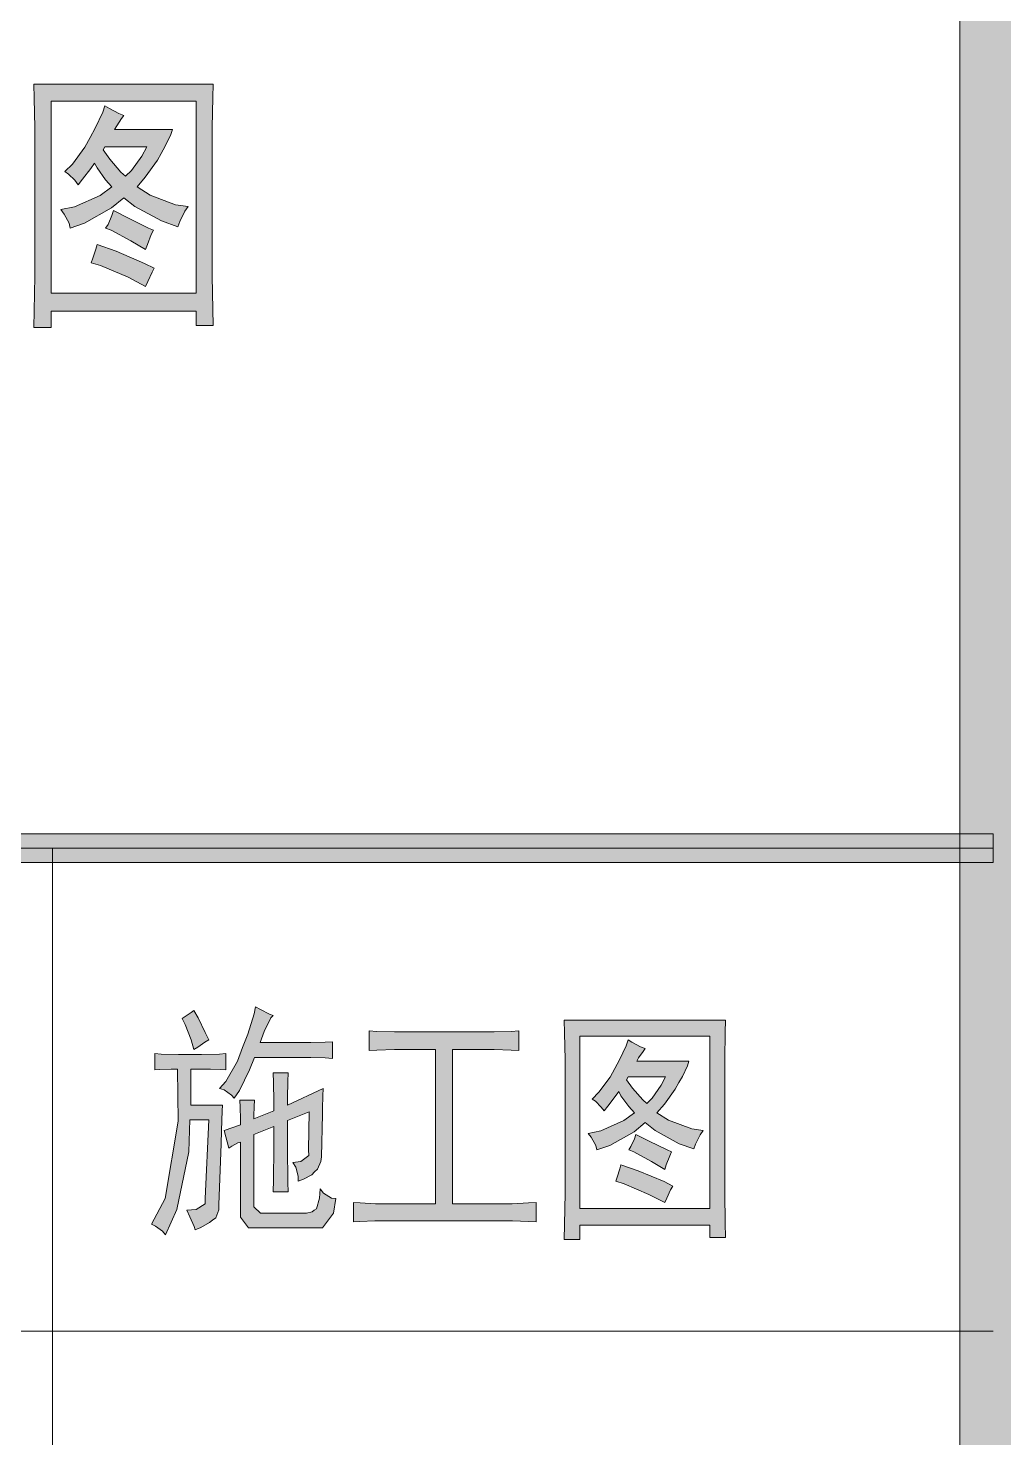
# Model space of a CAD drawing. Header units: millimetres. Extents: x 0 to 586, y 0 to 414.
# Drawn here: x 565.9 to 575.88, y 14.42 to 28.84 of the extents above; entities that cross this region are included whole.
import ezdxf

# ---------------------------------------------------------------- set-up
doc = ezdxf.new("R2010")
doc.units = ezdxf.units.MM

msp = doc.modelspace()

# ---------------------------------------------------------------- hatches: boundary and pattern name
h = msp.add_hatch(color=0)
h.dxf.hatch_style = 2
h.paths.add_polyline_path([(576.117861, 9.514417), (575.429944, 10.205861), (575.429944, 403.877639), (576.117861, 404.569083)])
h = msp.add_hatch(color=0)
h.paths.add_polyline_path([(567.795833, 28.271611), (567.792306, 28.134028), (567.78525, 27.827111), (567.78525, 27.661306), (567.78525, 26.475972), (567.78525, 26.306639), (567.792306, 25.967972), (567.795833, 25.802167), (567.619444, 25.802167), (567.619444, 25.946806), (566.137778, 25.946806), (566.137778, 25.781), (565.961389, 25.781), (565.964917, 25.950333), (565.971972, 26.306639), (565.971972, 26.490083), (565.971972, 27.661306), (565.971972, 27.823583), (565.964917, 28.126972), (565.961389, 28.271611)])
h.paths.add_polyline_path([(567.619444, 26.133778), (567.619444, 28.095222), (566.137778, 28.095222), (566.137778, 26.133778)])
h = msp.add_hatch(color=0)
h.paths.add_polyline_path([(566.882139, 27.950583), (566.857444, 27.918833), (566.808056, 27.84475), (566.786889, 27.805944), (567.379556, 27.805944), (567.361917, 27.756556), (567.305472, 27.636611), (567.263139, 27.562528), (567.224333, 27.491972), (567.100861, 27.319111), (567.016194, 27.220333), (567.15025, 27.135667), (567.411306, 27.036889), (567.538306, 27.01925), (567.506556, 26.969861), (567.453639, 26.864028), (567.432472, 26.811111), (567.266667, 26.871083), (566.995028, 27.01925), (566.882139, 27.107444), (566.755139, 27.005139), (566.479972, 26.849917), (566.331806, 26.797), (566.321222, 26.849917), (566.271833, 26.941639), (566.236556, 26.9875), (566.377667, 27.015722), (566.638722, 27.132139), (566.758667, 27.220333), (566.695167, 27.290889), (566.606972, 27.414361), (566.582278, 27.46375), (566.543472, 27.407306), (566.458806, 27.297944), (566.412944, 27.2415), (566.381194, 27.287361), (566.314167, 27.350861), (566.278889, 27.375556), (566.3565, 27.453167), (566.4835, 27.626028), (566.536417, 27.724806), (566.589333, 27.820056), (566.666944, 27.982333), (566.688111, 28.049361), (566.733972, 28.021139), (566.829222, 27.97175)])
h.paths.add_polyline_path([(566.670472, 27.597806), (566.7375, 27.502556), (566.850389, 27.3685), (566.899778, 27.329694), (566.95975, 27.386139), (567.065583, 27.534306), (567.114972, 27.629556), (566.688111, 27.629556)])
h = msp.add_hatch(color=0)
h.dxf.hatch_style = 2
h.paths.add_polyline_path([(566.776306, 26.976917), (566.928, 26.899306), (567.132611, 26.797), (567.185528, 26.775833), (567.160833, 26.7335), (567.122028, 26.631194), (567.104389, 26.578278), (566.952694, 26.666472), (566.751611, 26.775833), (566.695167, 26.797), (566.719861, 26.835806), (566.758667, 26.927528)])
h = msp.add_hatch(color=0)
h.dxf.hatch_style = 2
h.paths.add_polyline_path([(566.606972, 26.631194), (566.804528, 26.560639), (567.093806, 26.437167), (567.192583, 26.387778), (567.171417, 26.345444), (567.125556, 26.250194), (567.104389, 26.200806), (566.924472, 26.296056), (566.64225, 26.416), (566.547, 26.444222), (566.564639, 26.490083), (566.596389, 26.581806)])
h = msp.add_hatch(color=0)
h.dxf.hatch_style = 2
h.paths.add_polyline_path([(541.390417, 20.305889), (541.390417, 20.602222), (575.772139, 20.602222), (575.772139, 20.305889)])
h = msp.add_hatch(color=0)
h.dxf.hatch_style = 2
h.paths.add_polyline_path([(567.598278, 18.792472), (567.640611, 18.718389), (567.714694, 18.566694), (567.749972, 18.492611), (567.711167, 18.467917), (567.637083, 18.418528), (567.598278, 18.393833), (567.570056, 18.492611), (567.510083, 18.651361), (567.478333, 18.711333), (567.510083, 18.7325), (567.570056, 18.771306)])
h = msp.add_hatch(color=0)
h.dxf.hatch_style = 2
h.paths.add_polyline_path([(568.409667, 18.743083), (568.384972, 18.718389), (568.317944, 18.577278), (568.275611, 18.464389), (568.720111, 18.464389), (568.794194, 18.464389), (568.938833, 18.467917), (569.016444, 18.471444), (569.016444, 18.302111), (568.938833, 18.309167), (568.794194, 18.312694), (568.720111, 18.312694), (568.219167, 18.312694), (568.16625, 18.185694), (568.063944, 17.974028), (568.011028, 17.896417), (567.982806, 17.928167), (567.908722, 17.981083), (567.859333, 17.995194), (567.922833, 18.06575), (568.042778, 18.273889), (568.095694, 18.415), (568.148611, 18.552583), (568.215639, 18.760722), (568.226222, 18.831278), (568.279139, 18.803056), (568.370861, 18.757194)])
h = msp.add_hatch(color=0)
h.paths.add_polyline_path([(573.034583, 18.693694), (573.031056, 18.566694), (573.027528, 18.295056), (573.027528, 18.143361), (573.027528, 17.077972), (573.027528, 16.92275), (573.031056, 16.619361), (573.034583, 16.471194), (572.875833, 16.471194), (572.875833, 16.598194), (571.545861, 16.598194), (571.545861, 16.450028), (571.383583, 16.450028), (571.387111, 16.60525), (571.394167, 16.92275), (571.394167, 17.088556), (571.394167, 18.143361), (571.394167, 18.288), (571.387111, 18.563167), (571.383583, 18.693694)])
h.paths.add_polyline_path([(572.875833, 16.767528), (572.875833, 18.531417), (571.545861, 18.531417), (571.545861, 16.767528)])
h = msp.add_hatch(color=0)
h.dxf.hatch_style = 2
h.paths.add_polyline_path([(570.572194, 18.57375), (570.667444, 18.57375), (570.843833, 18.577278), (570.921444, 18.584333), (570.921444, 18.38325), (570.843833, 18.386778), (570.667444, 18.393833), (570.572194, 18.393833), (570.244111, 18.393833), (570.244111, 16.816917), (570.762694, 16.816917), (570.854417, 16.816917), (571.020222, 16.823972), (571.097833, 16.8275), (571.097833, 16.629944), (571.020222, 16.633472), (570.857944, 16.640528), (570.76975, 16.640528), (569.535028, 16.640528), (569.446833, 16.640528), (569.295139, 16.633472), (569.231639, 16.629944), (569.231639, 16.8275), (569.298667, 16.823972), (569.453889, 16.816917), (569.542083, 16.816917), (570.067722, 16.816917), (570.067722, 18.393833), (569.750222, 18.393833), (569.647917, 18.393833), (569.468, 18.386778), (569.390389, 18.38325), (569.390389, 18.584333), (569.468, 18.577278), (569.647917, 18.57375), (569.750222, 18.57375)])
h = msp.add_hatch(color=0)
h.paths.add_polyline_path([(572.212611, 18.404417), (572.191444, 18.372667), (572.145583, 18.309167), (572.127944, 18.273889), (572.660639, 18.273889), (572.646528, 18.228028), (572.593611, 18.118667), (572.558333, 18.055167), (572.519528, 17.988139), (572.410167, 17.836444), (572.332556, 17.744722), (572.4525, 17.670639), (572.688861, 17.582444), (572.805278, 17.564806), (572.777056, 17.522472), (572.727667, 17.427222), (572.710028, 17.377833), (572.561861, 17.43075), (572.314917, 17.564806), (572.212611, 17.645944), (572.099722, 17.550694), (571.852778, 17.413111), (571.718722, 17.36725), (571.708139, 17.413111), (571.662278, 17.497778), (571.630528, 17.536583), (571.761056, 17.561278), (571.993889, 17.667111), (572.10325, 17.744722), (572.046806, 17.81175), (571.965667, 17.921111), (571.9445, 17.963444), (571.905694, 17.914056), (571.831611, 17.815278), (571.792806, 17.765889), (571.764583, 17.804694), (571.704611, 17.864667), (571.672861, 17.885833), (571.739889, 17.956389), (571.856306, 18.111611), (571.902167, 18.199806), (571.951556, 18.288), (572.018583, 18.432639), (572.03975, 18.492611), (572.078556, 18.467917), (572.16675, 18.422056)])
h.paths.add_polyline_path([(572.022111, 18.083389), (572.082083, 17.998722), (572.187917, 17.878778), (572.23025, 17.8435), (572.283167, 17.896417), (572.378417, 18.030472), (572.42075, 18.115139), (572.03975, 18.115139)])
h = msp.add_hatch(color=0)
h.dxf.hatch_style = 2
h.paths.add_polyline_path([(567.922833, 18.185694), (567.873444, 18.189222), (567.767611, 18.19275), (567.714694, 18.19275), (567.566528, 18.19275), (567.566528, 17.825861), (567.891083, 17.825861), (567.887556, 17.765889), (567.8805, 17.564806), (567.876972, 17.427222), (567.852278, 16.809861), (567.852278, 16.753417), (567.820528, 16.672278), (567.788778, 16.647583), (567.757028, 16.622889), (567.668833, 16.5735), (567.612389, 16.548806), (567.601806, 16.584083), (567.555944, 16.682861), (567.524194, 16.749889), (567.619444, 16.756944), (567.714694, 16.816917), (567.714694, 16.869833), (567.749972, 17.674167), (567.555944, 17.674167), (567.545361, 17.346083), (567.421889, 16.756944), (567.309, 16.499417), (567.27725, 16.534694), (567.206694, 16.587611), (567.164361, 16.608778), (567.305472, 16.869833), (567.436, 17.660056), (567.428944, 18.19275), (567.365444, 18.19275), (567.249028, 18.189222), (567.199639, 18.185694), (567.199639, 18.355028), (567.263139, 18.347972), (567.439528, 18.344444), (567.555944, 18.344444), (567.675889, 18.344444), (567.859333, 18.347972), (567.922833, 18.355028)])
h = msp.add_hatch(color=0)
h.dxf.hatch_style = 2
h.paths.add_polyline_path([(568.074528, 17.624778), (568.074528, 17.681222), (568.071, 17.804694), (568.067472, 17.87525), (568.219167, 17.87525), (568.215639, 17.81175), (568.212111, 17.7165), (568.212111, 17.68475), (568.416722, 17.765889), (568.416722, 17.861139), (568.413194, 18.055167), (568.409667, 18.153944), (568.561361, 18.153944), (568.557833, 18.06575), (568.554306, 17.899944), (568.554306, 17.825861), (568.921194, 17.995194), (568.917667, 17.921111), (568.914139, 17.790583), (568.914139, 17.734139), (568.903556, 17.296694), (568.8965, 17.247306), (568.861222, 17.169694), (568.833, 17.141472), (568.804778, 17.11325), (568.720111, 17.067389), (568.663667, 17.046222), (568.663667, 17.099139), (568.638972, 17.190861), (568.61075, 17.236722), (568.691889, 17.247306), (568.773028, 17.310806), (568.7695, 17.36725), (568.776556, 17.755306), (568.554306, 17.667111), (568.554306, 17.395472), (568.557833, 17.032111), (568.561361, 16.936861), (568.409667, 16.936861), (568.413194, 17.056806), (568.416722, 17.391944), (568.416722, 17.607139), (568.212111, 17.526), (568.212111, 16.848667), (568.212111, 16.785167), (568.279139, 16.718139), (568.346167, 16.718139), (568.713056, 16.718139), (568.748333, 16.718139), (568.808306, 16.73225), (568.829472, 16.749889), (568.850639, 16.764), (568.882389, 16.873361), (568.889444, 16.968611), (568.924722, 16.92275), (569.005861, 16.873361), (569.048194, 16.869833), (569.027028, 16.718139), (568.914139, 16.569972), (568.815361, 16.569972), (568.233278, 16.569972), (568.155667, 16.569972), (568.074528, 16.679333), (568.074528, 16.788694), (568.074528, 17.444861), (568.046306, 17.437806), (567.986333, 17.406056), (567.954583, 17.384889), (567.908722, 17.564806)])
h = msp.add_hatch(color=0)
h.dxf.hatch_style = 2
h.paths.add_polyline_path([(572.117361, 17.526), (572.254944, 17.455444), (572.438389, 17.36725), (572.48425, 17.346083), (572.466611, 17.307278), (572.427806, 17.215556), (572.413694, 17.166167), (572.279639, 17.247306), (572.096194, 17.346083), (572.046806, 17.36725), (572.067972, 17.402528), (572.10325, 17.480139)])
h = msp.add_hatch(color=0)
h.dxf.hatch_style = 2
h.paths.add_polyline_path([(571.965667, 17.215556), (572.142056, 17.152056), (572.406639, 17.042694), (572.494833, 16.996833), (572.473667, 16.958028), (572.434861, 16.873361), (572.413694, 16.8275), (572.251417, 16.912167), (571.997417, 17.021528), (571.91275, 17.046222), (571.926861, 17.088556), (571.955083, 17.173222)])

# ---------------------------------------------------------------- linework, layer by layer
at = {"color": 0, "lineweight": 0}
for points in [[(576.117861, 9.514417), (575.429944, 10.205861), (575.429944, 403.877639), (576.117861, 404.569083)], [(567.795833, 28.271611), (567.792306, 28.134028), (567.78525, 27.827111), (567.78525, 27.661306), (567.78525, 26.475972), (567.78525, 26.306639), (567.792306, 25.967972), (567.795833, 25.802167), (567.619444, 25.802167), (567.619444, 25.946806), (566.137778, 25.946806), (566.137778, 25.781), (565.961389, 25.781), (565.964917, 25.950333), (565.971972, 26.306639), (565.971972, 26.490083), (565.971972, 27.661306), (565.971972, 27.823583), (565.964917, 28.126972), (565.961389, 28.271611)], [(567.619444, 26.133778), (567.619444, 28.095222), (566.137778, 28.095222), (566.137778, 26.133778)], [(566.882139, 27.950583), (566.857444, 27.918833), (566.808056, 27.84475), (566.786889, 27.805944), (567.379556, 27.805944), (567.361917, 27.756556), (567.305472, 27.636611), (567.263139, 27.562528), (567.224333, 27.491972), (567.100861, 27.319111), (567.016194, 27.220333), (567.15025, 27.135667), (567.411306, 27.036889), (567.538306, 27.01925), (567.506556, 26.969861), (567.453639, 26.864028), (567.432472, 26.811111), (567.266667, 26.871083), (566.995028, 27.01925), (566.882139, 27.107444), (566.755139, 27.005139), (566.479972, 26.849917), (566.331806, 26.797), (566.321222, 26.849917), (566.271833, 26.941639), (566.236556, 26.9875), (566.377667, 27.015722), (566.638722, 27.132139), (566.758667, 27.220333), (566.695167, 27.290889), (566.606972, 27.414361), (566.582278, 27.46375), (566.543472, 27.407306), (566.458806, 27.297944), (566.412944, 27.2415), (566.381194, 27.287361), (566.314167, 27.350861), (566.278889, 27.375556), (566.3565, 27.453167), (566.4835, 27.626028), (566.536417, 27.724806), (566.589333, 27.820056), (566.666944, 27.982333), (566.688111, 28.049361), (566.733972, 28.021139), (566.829222, 27.97175)], [(566.670472, 27.597806), (566.7375, 27.502556), (566.850389, 27.3685), (566.899778, 27.329694), (566.95975, 27.386139), (567.065583, 27.534306), (567.114972, 27.629556), (566.688111, 27.629556)], [(566.776306, 26.976917), (566.928, 26.899306), (567.132611, 26.797), (567.185528, 26.775833), (567.160833, 26.7335), (567.122028, 26.631194), (567.104389, 26.578278), (566.952694, 26.666472), (566.751611, 26.775833), (566.695167, 26.797), (566.719861, 26.835806), (566.758667, 26.927528)], [(566.606972, 26.631194), (566.804528, 26.560639), (567.093806, 26.437167), (567.192583, 26.387778), (567.171417, 26.345444), (567.125556, 26.250194), (567.104389, 26.200806), (566.924472, 26.296056), (566.64225, 26.416), (566.547, 26.444222), (566.564639, 26.490083), (566.596389, 26.581806)], [(541.390417, 20.305889), (541.390417, 20.602222), (575.772139, 20.602222), (575.772139, 20.305889)], [(567.598278, 18.792472), (567.640611, 18.718389), (567.714694, 18.566694), (567.749972, 18.492611), (567.711167, 18.467917), (567.637083, 18.418528), (567.598278, 18.393833), (567.570056, 18.492611), (567.510083, 18.651361), (567.478333, 18.711333), (567.510083, 18.7325), (567.570056, 18.771306)], [(568.409667, 18.743083), (568.384972, 18.718389), (568.317944, 18.577278), (568.275611, 18.464389), (568.720111, 18.464389), (568.794194, 18.464389), (568.938833, 18.467917), (569.016444, 18.471444), (569.016444, 18.302111), (568.938833, 18.309167), (568.794194, 18.312694), (568.720111, 18.312694), (568.219167, 18.312694), (568.16625, 18.185694), (568.063944, 17.974028), (568.011028, 17.896417), (567.982806, 17.928167), (567.908722, 17.981083), (567.859333, 17.995194), (567.922833, 18.06575), (568.042778, 18.273889), (568.095694, 18.415), (568.148611, 18.552583), (568.215639, 18.760722), (568.226222, 18.831278), (568.279139, 18.803056), (568.370861, 18.757194)], [(573.034583, 18.693694), (573.031056, 18.566694), (573.027528, 18.295056), (573.027528, 18.143361), (573.027528, 17.077972), (573.027528, 16.92275), (573.031056, 16.619361), (573.034583, 16.471194), (572.875833, 16.471194), (572.875833, 16.598194), (571.545861, 16.598194), (571.545861, 16.450028), (571.383583, 16.450028), (571.387111, 16.60525), (571.394167, 16.92275), (571.394167, 17.088556), (571.394167, 18.143361), (571.394167, 18.288), (571.387111, 18.563167), (571.383583, 18.693694)], [(570.572194, 18.57375), (570.667444, 18.57375), (570.843833, 18.577278), (570.921444, 18.584333), (570.921444, 18.38325), (570.843833, 18.386778), (570.667444, 18.393833), (570.572194, 18.393833), (570.244111, 18.393833), (570.244111, 16.816917), (570.762694, 16.816917), (570.854417, 16.816917), (571.020222, 16.823972), (571.097833, 16.8275), (571.097833, 16.629944), (571.020222, 16.633472), (570.857944, 16.640528), (570.76975, 16.640528), (569.535028, 16.640528), (569.446833, 16.640528), (569.295139, 16.633472), (569.231639, 16.629944), (569.231639, 16.8275), (569.298667, 16.823972), (569.453889, 16.816917), (569.542083, 16.816917), (570.067722, 16.816917), (570.067722, 18.393833), (569.750222, 18.393833), (569.647917, 18.393833), (569.468, 18.386778), (569.390389, 18.38325), (569.390389, 18.584333), (569.468, 18.577278), (569.647917, 18.57375), (569.750222, 18.57375)], [(572.875833, 16.767528), (572.875833, 18.531417), (571.545861, 18.531417), (571.545861, 16.767528)], [(572.212611, 18.404417), (572.191444, 18.372667), (572.145583, 18.309167), (572.127944, 18.273889), (572.660639, 18.273889), (572.646528, 18.228028), (572.593611, 18.118667), (572.558333, 18.055167), (572.519528, 17.988139), (572.410167, 17.836444), (572.332556, 17.744722), (572.4525, 17.670639), (572.688861, 17.582444), (572.805278, 17.564806), (572.777056, 17.522472), (572.727667, 17.427222), (572.710028, 17.377833), (572.561861, 17.43075), (572.314917, 17.564806), (572.212611, 17.645944), (572.099722, 17.550694), (571.852778, 17.413111), (571.718722, 17.36725), (571.708139, 17.413111), (571.662278, 17.497778), (571.630528, 17.536583), (571.761056, 17.561278), (571.993889, 17.667111), (572.10325, 17.744722), (572.046806, 17.81175), (571.965667, 17.921111), (571.9445, 17.963444), (571.905694, 17.914056), (571.831611, 17.815278), (571.792806, 17.765889), (571.764583, 17.804694), (571.704611, 17.864667), (571.672861, 17.885833), (571.739889, 17.956389), (571.856306, 18.111611), (571.902167, 18.199806), (571.951556, 18.288), (572.018583, 18.432639), (572.03975, 18.492611), (572.078556, 18.467917), (572.16675, 18.422056)], [(567.922833, 18.185694), (567.873444, 18.189222), (567.767611, 18.19275), (567.714694, 18.19275), (567.566528, 18.19275), (567.566528, 17.825861), (567.891083, 17.825861), (567.887556, 17.765889), (567.8805, 17.564806), (567.876972, 17.427222), (567.852278, 16.809861), (567.852278, 16.753417), (567.820528, 16.672278), (567.788778, 16.647583), (567.757028, 16.622889), (567.668833, 16.5735), (567.612389, 16.548806), (567.601806, 16.584083), (567.555944, 16.682861), (567.524194, 16.749889), (567.619444, 16.756944), (567.714694, 16.816917), (567.714694, 16.869833), (567.749972, 17.674167), (567.555944, 17.674167), (567.545361, 17.346083), (567.421889, 16.756944), (567.309, 16.499417), (567.27725, 16.534694), (567.206694, 16.587611), (567.164361, 16.608778), (567.305472, 16.869833), (567.436, 17.660056), (567.428944, 18.19275), (567.365444, 18.19275), (567.249028, 18.189222), (567.199639, 18.185694), (567.199639, 18.355028), (567.263139, 18.347972), (567.439528, 18.344444), (567.555944, 18.344444), (567.675889, 18.344444), (567.859333, 18.347972), (567.922833, 18.355028)], [(568.074528, 17.624778), (568.074528, 17.681222), (568.071, 17.804694), (568.067472, 17.87525), (568.219167, 17.87525), (568.215639, 17.81175), (568.212111, 17.7165), (568.212111, 17.68475), (568.416722, 17.765889), (568.416722, 17.861139), (568.413194, 18.055167), (568.409667, 18.153944), (568.561361, 18.153944), (568.557833, 18.06575), (568.554306, 17.899944), (568.554306, 17.825861), (568.921194, 17.995194), (568.917667, 17.921111), (568.914139, 17.790583), (568.914139, 17.734139), (568.903556, 17.296694), (568.8965, 17.247306), (568.861222, 17.169694), (568.833, 17.141472), (568.804778, 17.11325), (568.720111, 17.067389), (568.663667, 17.046222), (568.663667, 17.099139), (568.638972, 17.190861), (568.61075, 17.236722), (568.691889, 17.247306), (568.773028, 17.310806), (568.7695, 17.36725), (568.776556, 17.755306), (568.554306, 17.667111), (568.554306, 17.395472), (568.557833, 17.032111), (568.561361, 16.936861), (568.409667, 16.936861), (568.413194, 17.056806), (568.416722, 17.391944), (568.416722, 17.607139), (568.212111, 17.526), (568.212111, 16.848667), (568.212111, 16.785167), (568.279139, 16.718139), (568.346167, 16.718139), (568.713056, 16.718139), (568.748333, 16.718139), (568.808306, 16.73225), (568.829472, 16.749889), (568.850639, 16.764), (568.882389, 16.873361), (568.889444, 16.968611), (568.924722, 16.92275), (569.005861, 16.873361), (569.048194, 16.869833), (569.027028, 16.718139), (568.914139, 16.569972), (568.815361, 16.569972), (568.233278, 16.569972), (568.155667, 16.569972), (568.074528, 16.679333), (568.074528, 16.788694), (568.074528, 17.444861), (568.046306, 17.437806), (567.986333, 17.406056), (567.954583, 17.384889), (567.908722, 17.564806)], [(572.022111, 18.083389), (572.082083, 17.998722), (572.187917, 17.878778), (572.23025, 17.8435), (572.283167, 17.896417), (572.378417, 18.030472), (572.42075, 18.115139), (572.03975, 18.115139)], [(572.117361, 17.526), (572.254944, 17.455444), (572.438389, 17.36725), (572.48425, 17.346083), (572.466611, 17.307278), (572.427806, 17.215556), (572.413694, 17.166167), (572.279639, 17.247306), (572.096194, 17.346083), (572.046806, 17.36725), (572.067972, 17.402528), (572.10325, 17.480139)], [(571.965667, 17.215556), (572.142056, 17.152056), (572.406639, 17.042694), (572.494833, 16.996833), (572.473667, 16.958028), (572.434861, 16.873361), (572.413694, 16.8275), (572.251417, 16.912167), (571.997417, 17.021528), (571.91275, 17.046222), (571.926861, 17.088556), (571.955083, 17.173222)]]:
    msp.add_lwpolyline(points, close=True, dxfattribs=at)
for points in [[(575.772139, 20.454056), (541.390417, 20.454056)], [(566.151889, 20.454056), (566.151889, 9.860139)], [(541.390417, 15.511639), (575.772139, 15.511639)]]:
    msp.add_lwpolyline(points, dxfattribs=at)

doc.saveas('drawing.dxf')
